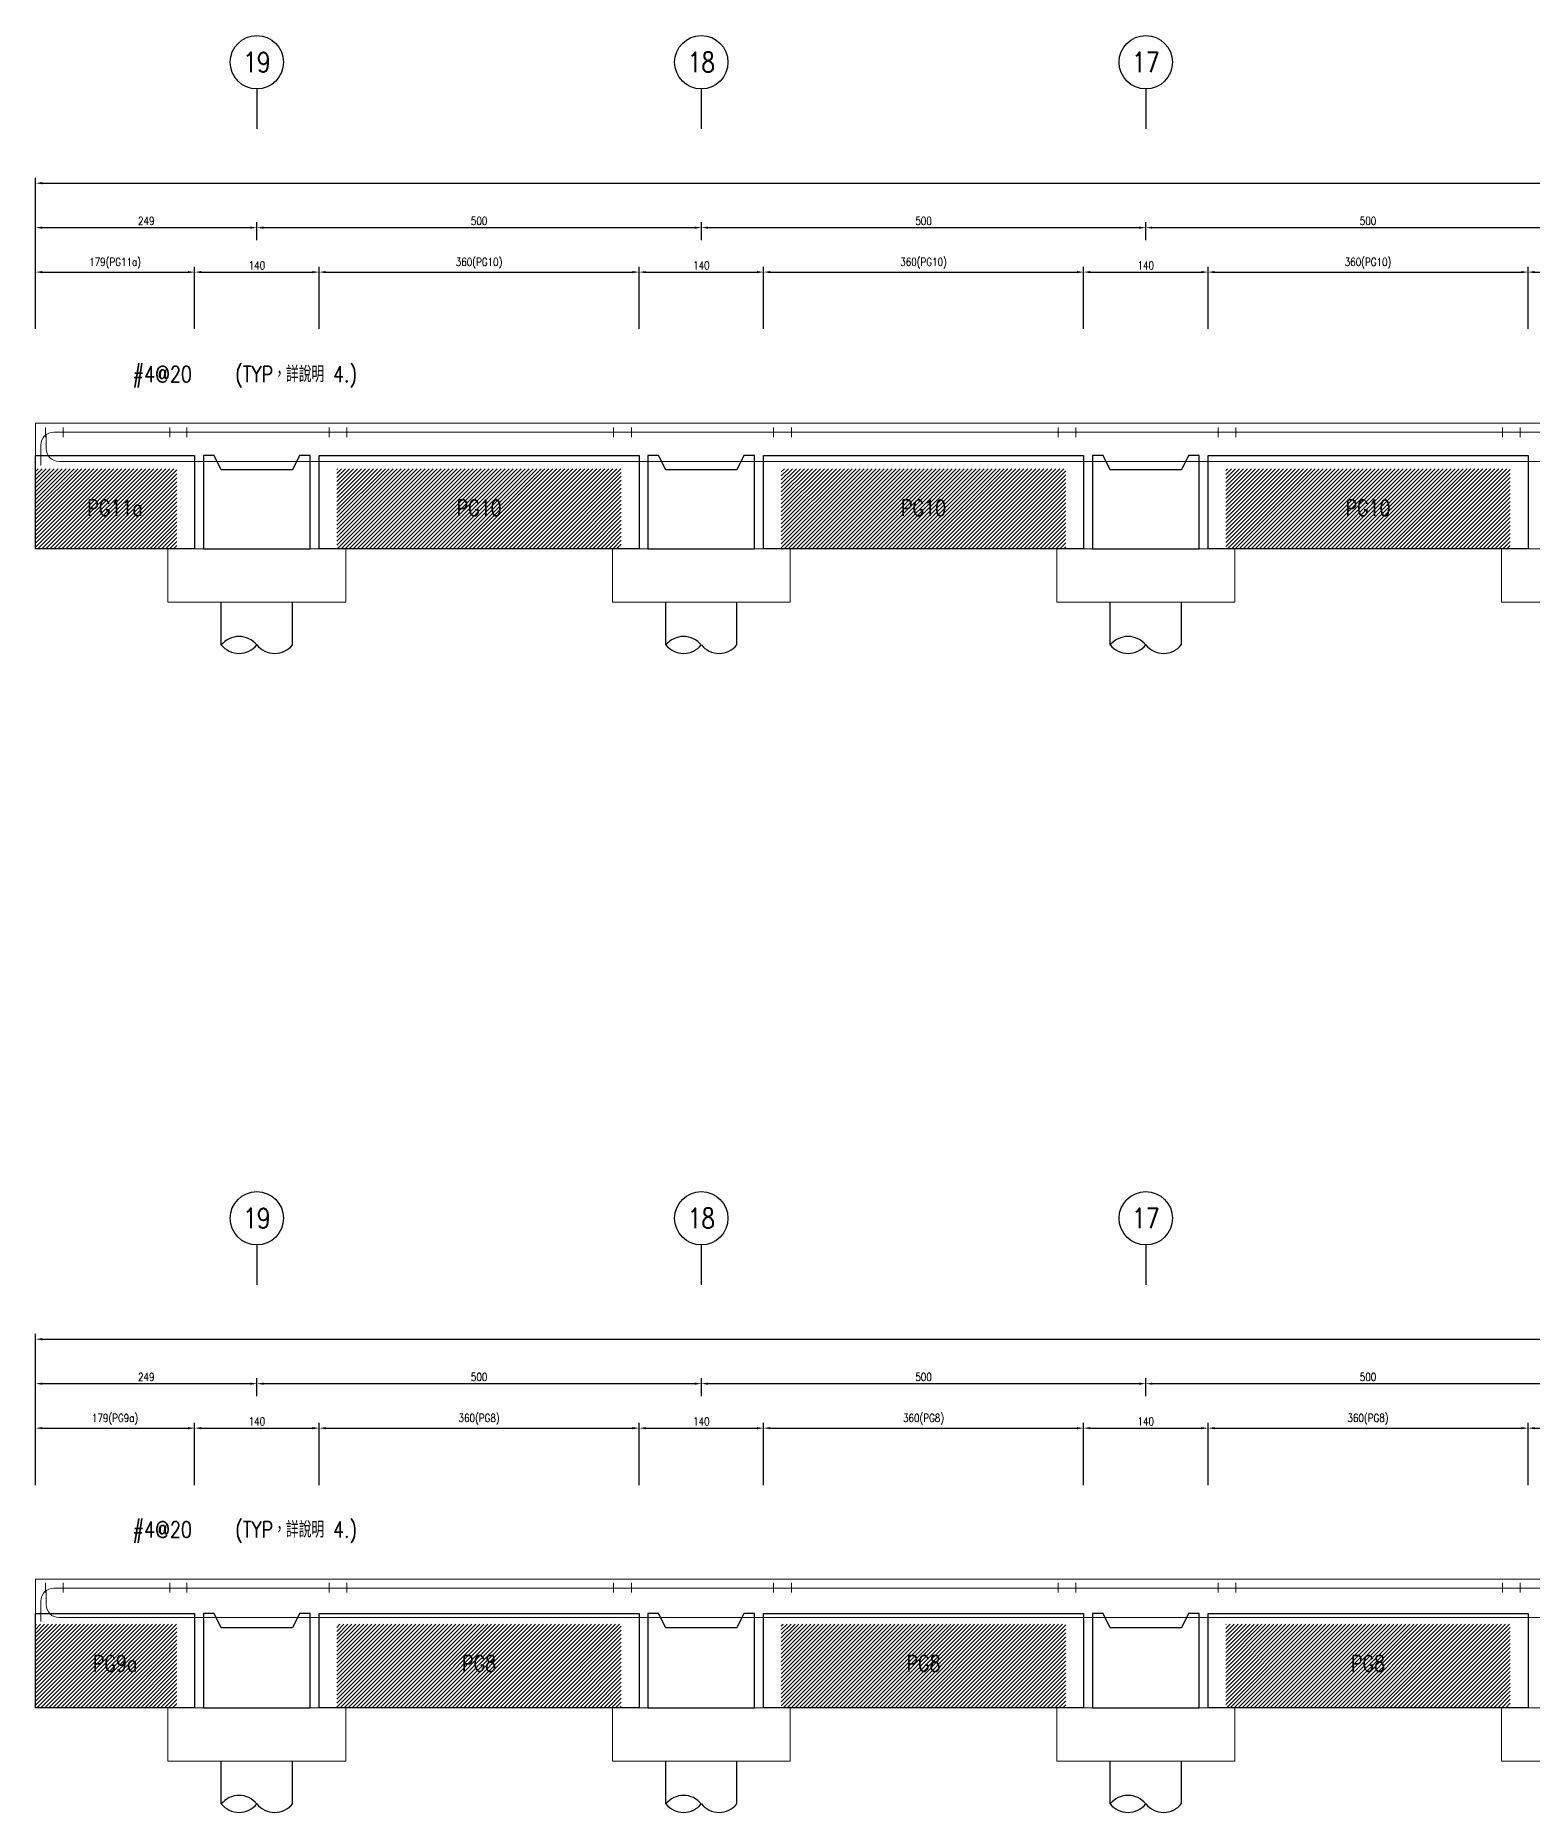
# Model space of a CAD drawing. Extents: x -4754 to 4976, y -23710 to 3942.
# Drawn here: x -265 to 1419, y -7907 to -5909 of the extents above; entities that cross this region are included whole.
import ezdxf
from ezdxf.enums import TextEntityAlignment as Align

# ---------------------------------------------------------------- set-up
doc = ezdxf.new("R2010")
doc.units = 0
doc.header["$LTSCALE"] = 3
doc.layers.get('0').update_dxf_attribs({"linetype": 'CONTINUOUS'})
doc.layers.add('HB_0', color=7, linetype='CONTINUOUS', transparency=0.5)
for name, color, linetype in [('HB_DIM', 1, 'CONTINUOUS'), ('HB_TXT_CTEXT', 2, 'CONTINUOUS'), ('鋼筋', 3, 'CONTINUOUS')]:
    doc.layers.add(name, color=color, linetype=linetype)
doc.styles.get("Standard").update_dxf_attribs({"font": 'ROMANS.shx', "width": 0.8, "bigfont": 'chineset.shx'})
doc.dimstyles.new('30', dxfattribs={"dimscale": 3, "dimtxt": 3, "dimasz": 2.5, "dimexe": 2, "dimexo": 2, "dimgap": 1, "dimtad": 1, "dimdsep": 46, "dimtxsty": 'Standard', "dimcen": 0, "dimclrd": 256, "dimclre": 256, "dimclrt": 2, "dimadec": 0, "dimazin": 0, "dimtfac": 1, "dimtix": 1, "dimtmove": 2, "dimatfit": 3, "dimfxl": 1, "dimtolj": 1, "dimtzin": 0, "dimarcsym": 0})

# ---------------------------------------------------------------- blocks, each defined once
blk = doc.blocks.new('pile_vertical_with_pilecap')
at = {"linetype": 'Continuous'}
for p, q in [((-40, -48.1), (-40, 0)), ((-40, -48.1), (-40, 0)), ((40, -48.1), (40, 0)), ((40, -48.1), (40, 0))]:
    blk.add_line(p, q, dxfattribs=at)
for centre, start, end in [((-20, -64.1), 38.718, 141.282), ((-20, -64.1), 38.718, 141.282), ((-20, -32), 218.718, 321.282), ((-20, -32), 218.718, 321.282), ((20, -32), 218.718, 321.282), ((20, -32), 218.718, 321.282)]:
    blk.add_arc(centre, 25.6, start, end, dxfattribs=at)
blk = doc.blocks.new('line_guide')
at = {"color": 4, "linetype": 'Continuous'}
blk.add_line((0, 0), (0, -45), dxfattribs=at)
blk.add_circle((0, 30), 30, dxfattribs=at)
at = {"color": 4, "linetype": 'Continuous', "width": 0.8}
blk.add_attdef('A', text='', height=22.5, dxfattribs=at).set_placement((0, 30), align=Align.MIDDLE)
blk = doc.blocks.new('*D985')
at = {"layer": 'HB_DIM', "linetype": 'Continuous', "lineweight": -2}
for p, q in [((-265.4, -6238.8), (-265.4, -6168.8)), ((-86.4, -6238.8), (-86.4, -6168.8)), ((-257.9, -6174.8), (-93.9, -6174.8))]:
    blk.add_line(p, q, dxfattribs=at)
at = {"layer": 'HB_DIM'}
for points in [[(-257.9, -6173.6), (-257.9, -6176.1), (-265.4, -6174.8)], [(-93.9, -6176.1), (-93.9, -6173.6), (-86.4, -6174.8)]]:
    blk.add_solid(points, dxfattribs=at)
at = {"layer": 'HB_DIM', "color": 2, "linetype": 'Continuous', "insert": (-175.9, -6164.9), "char_height": 9, "attachment_point": 5, "rotation": 0}
blk.add_mtext('\\A1;179(PG11a)', dxfattribs=at)
blk = doc.blocks.new('*D986')
at = {"layer": 'HB_DIM', "linetype": 'Continuous', "lineweight": -2}
for p, q in [((-86.4, -6238.8), (-86.4, -6168.8)), ((53.6, -6238.8), (53.6, -6168.8)), ((-78.9, -6174.8), (46.1, -6174.8))]:
    blk.add_line(p, q, dxfattribs=at)
at = {"layer": 'HB_DIM'}
for points in [[(-78.9, -6173.6), (-78.9, -6176.1), (-86.4, -6174.8)], [(46.1, -6176.1), (46.1, -6173.6), (53.6, -6174.8)]]:
    blk.add_solid(points, dxfattribs=at)
at = {"layer": 'HB_DIM', "color": 2, "linetype": 'Continuous', "insert": (-16.4, -6167.3), "char_height": 9, "attachment_point": 5, "rotation": 0}
blk.add_mtext('\\A1;140', dxfattribs=at)
blk = doc.blocks.new('*D987')
at = {"layer": 'HB_DIM', "linetype": 'Continuous', "lineweight": -2}
for p, q in [((53.6, -6238.8), (53.6, -6168.8)), ((413.6, -6238.8), (413.6, -6168.8)), ((61.1, -6174.8), (406.1, -6174.8))]:
    blk.add_line(p, q, dxfattribs=at)
at = {"layer": 'HB_DIM'}
for points in [[(61.1, -6173.6), (61.1, -6176.1), (53.6, -6174.8)], [(406.1, -6176.1), (406.1, -6173.6), (413.6, -6174.8)]]:
    blk.add_solid(points, dxfattribs=at)
at = {"layer": 'HB_DIM', "color": 2, "linetype": 'Continuous', "insert": (233.6, -6164.9), "char_height": 9, "attachment_point": 5, "rotation": 0}
blk.add_mtext('\\A1;360(PG10)', dxfattribs=at)
blk = doc.blocks.new('*D988')
at = {"layer": 'HB_DIM', "linetype": 'Continuous', "lineweight": -2}
for p, q in [((413.6, -6238.8), (413.6, -6168.8)), ((553.6, -6238.8), (553.6, -6168.8)), ((421.1, -6174.8), (546.1, -6174.8))]:
    blk.add_line(p, q, dxfattribs=at)
at = {"layer": 'HB_DIM'}
for points in [[(421.1, -6173.6), (421.1, -6176.1), (413.6, -6174.8)], [(546.1, -6176.1), (546.1, -6173.6), (553.6, -6174.8)]]:
    blk.add_solid(points, dxfattribs=at)
at = {"layer": 'HB_DIM', "color": 2, "linetype": 'Continuous', "insert": (483.6, -6167.3), "char_height": 9, "attachment_point": 5, "rotation": 0}
blk.add_mtext('\\A1;140', dxfattribs=at)
blk = doc.blocks.new('*D989')
at = {"layer": 'HB_DIM', "linetype": 'Continuous', "lineweight": -2}
for p, q in [((553.6, -6238.8), (553.6, -6168.8)), ((913.6, -6238.8), (913.6, -6168.8)), ((561.1, -6174.8), (906.1, -6174.8))]:
    blk.add_line(p, q, dxfattribs=at)
at = {"layer": 'HB_DIM'}
for points in [[(561.1, -6173.6), (561.1, -6176.1), (553.6, -6174.8)], [(906.1, -6176.1), (906.1, -6173.6), (913.6, -6174.8)]]:
    blk.add_solid(points, dxfattribs=at)
at = {"layer": 'HB_DIM', "color": 2, "linetype": 'Continuous', "insert": (733.6, -6164.9), "char_height": 9, "attachment_point": 5, "rotation": 0}
blk.add_mtext('\\A1;360(PG10)', dxfattribs=at)
blk = doc.blocks.new('*D990')
at = {"layer": 'HB_DIM', "linetype": 'Continuous', "lineweight": -2}
for p, q in [((913.6, -6238.8), (913.6, -6168.8)), ((1053.6, -6238.8), (1053.6, -6168.8)), ((921.1, -6174.8), (1046.1, -6174.8))]:
    blk.add_line(p, q, dxfattribs=at)
at = {"layer": 'HB_DIM'}
for points in [[(921.1, -6173.6), (921.1, -6176.1), (913.6, -6174.8)], [(1046.1, -6176.1), (1046.1, -6173.6), (1053.6, -6174.8)]]:
    blk.add_solid(points, dxfattribs=at)
at = {"layer": 'HB_DIM', "color": 2, "linetype": 'Continuous', "insert": (983.6, -6167.3), "char_height": 9, "attachment_point": 5, "rotation": 0}
blk.add_mtext('\\A1;140', dxfattribs=at)
blk = doc.blocks.new('*D991')
at = {"layer": 'HB_DIM', "linetype": 'Continuous', "lineweight": -2}
for p, q in [((1053.6, -6238.8), (1053.6, -6168.8)), ((1413.6, -6238.8), (1413.6, -6168.8)), ((1061.1, -6174.8), (1406.1, -6174.8))]:
    blk.add_line(p, q, dxfattribs=at)
at = {"layer": 'HB_DIM'}
for points in [[(1061.1, -6173.6), (1061.1, -6176.1), (1053.6, -6174.8)], [(1406.1, -6176.1), (1406.1, -6173.6), (1413.6, -6174.8)]]:
    blk.add_solid(points, dxfattribs=at)
at = {"layer": 'HB_DIM', "color": 2, "linetype": 'Continuous', "insert": (1233.6, -6164.9), "char_height": 9, "attachment_point": 5, "rotation": 0}
blk.add_mtext('\\A1;360(PG10)', dxfattribs=at)
blk = doc.blocks.new('*D992')
at = {"layer": 'HB_DIM', "linetype": 'Continuous', "lineweight": -2}
for p, q in [((1413.6, -6238.8), (1413.6, -6168.8)), ((1553.6, -6238.8), (1553.6, -6168.8)), ((1421.1, -6174.8), (1546.1, -6174.8))]:
    blk.add_line(p, q, dxfattribs=at)
at = {"layer": 'HB_DIM'}
for points in [[(1421.1, -6173.6), (1421.1, -6176.1), (1413.6, -6174.8)], [(1546.1, -6176.1), (1546.1, -6173.6), (1553.6, -6174.8)]]:
    blk.add_solid(points, dxfattribs=at)
at = {"layer": 'HB_DIM', "color": 2, "linetype": 'Continuous', "insert": (1483.6, -6167.3), "char_height": 9, "attachment_point": 5, "rotation": 0}
blk.add_mtext('\\A1;140', dxfattribs=at)
blk = doc.blocks.new('*D1005')
at = {"layer": 'HB_DIM', "linetype": 'Continuous', "lineweight": -2}
for p, q in [((-265.4, -6238.8), (-265.4, -6068.8)), ((4232.6, -6238.8), (4232.6, -6068.8)), ((-257.9, -6074.8), (4225.1, -6074.8))]:
    blk.add_line(p, q, dxfattribs=at)
at = {"layer": 'HB_DIM'}
for points in [[(-257.9, -6073.6), (-257.9, -6076.1), (-265.4, -6074.8)], [(4225.1, -6076.1), (4225.1, -6073.6), (4232.6, -6074.8)]]:
    blk.add_solid(points, dxfattribs=at)
at = {"layer": 'HB_DIM', "color": 2, "linetype": 'Continuous', "insert": (1983.6, -6067.3), "char_height": 9, "attachment_point": 5, "rotation": 0}
blk.add_mtext('\\A1;4498', dxfattribs=at)
blk = doc.blocks.new('*D1006')
at = {"layer": 'HB_DIM', "linetype": 'Continuous', "lineweight": -2}
for p, q in [((-265.4, -6238.8), (-265.4, -6118.8)), ((-257.9, -6124.8), (-23.9, -6124.8)), ((-16.4, -6138.8), (-16.4, -6118.8))]:
    blk.add_line(p, q, dxfattribs=at)
at = {"layer": 'HB_DIM'}
for points in [[(-257.9, -6123.6), (-257.9, -6126.1), (-265.4, -6124.8)], [(-23.9, -6126.1), (-23.9, -6123.6), (-16.4, -6124.8)]]:
    blk.add_solid(points, dxfattribs=at)
at = {"layer": 'HB_DIM', "color": 2, "linetype": 'Continuous', "insert": (-140.9, -6117.3), "char_height": 9, "attachment_point": 5, "rotation": 0}
blk.add_mtext('\\A1;249', dxfattribs=at)
blk = doc.blocks.new('*D1007')
at = {"layer": 'HB_DIM', "linetype": 'Continuous', "lineweight": -2}
for p, q in [((-16.4, -6138.8), (-16.4, -6118.8)), ((-8.9, -6124.8), (476.1, -6124.8)), ((483.6, -6138.8), (483.6, -6118.8))]:
    blk.add_line(p, q, dxfattribs=at)
at = {"layer": 'HB_DIM'}
for points in [[(-8.9, -6123.6), (-8.9, -6126.1), (-16.4, -6124.8)], [(476.1, -6126.1), (476.1, -6123.6), (483.6, -6124.8)]]:
    blk.add_solid(points, dxfattribs=at)
at = {"layer": 'HB_DIM', "color": 2, "linetype": 'Continuous', "insert": (233.6, -6117.3), "char_height": 9, "attachment_point": 5, "rotation": 0}
blk.add_mtext('\\A1;500', dxfattribs=at)
blk = doc.blocks.new('*D1008')
at = {"layer": 'HB_DIM', "linetype": 'Continuous', "lineweight": -2}
for p, q in [((483.6, -6138.8), (483.6, -6118.8)), ((491.1, -6124.8), (976.1, -6124.8)), ((983.6, -6138.8), (983.6, -6118.8))]:
    blk.add_line(p, q, dxfattribs=at)
at = {"layer": 'HB_DIM'}
for points in [[(491.1, -6123.6), (491.1, -6126.1), (483.6, -6124.8)], [(976.1, -6126.1), (976.1, -6123.6), (983.6, -6124.8)]]:
    blk.add_solid(points, dxfattribs=at)
at = {"layer": 'HB_DIM', "color": 2, "linetype": 'Continuous', "insert": (733.6, -6117.3), "char_height": 9, "attachment_point": 5, "rotation": 0}
blk.add_mtext('\\A1;500', dxfattribs=at)
blk = doc.blocks.new('*D1009')
at = {"layer": 'HB_DIM', "linetype": 'Continuous', "lineweight": -2}
for p, q in [((983.6, -6138.8), (983.6, -6118.8)), ((991.1, -6124.8), (1476.1, -6124.8)), ((1483.6, -6138.8), (1483.6, -6118.8))]:
    blk.add_line(p, q, dxfattribs=at)
at = {"layer": 'HB_DIM'}
for points in [[(991.1, -6123.6), (991.1, -6126.1), (983.6, -6124.8)], [(1476.1, -6126.1), (1476.1, -6123.6), (1483.6, -6124.8)]]:
    blk.add_solid(points, dxfattribs=at)
at = {"layer": 'HB_DIM', "color": 2, "linetype": 'Continuous', "insert": (1233.6, -6117.3), "char_height": 9, "attachment_point": 5, "rotation": 0}
blk.add_mtext('\\A1;500', dxfattribs=at)
blk = doc.blocks.new('*D1017')
at = {"layer": 'HB_DIM', "linetype": 'Continuous', "lineweight": -2}
for p, q in [((-265.4, -7538.8), (-265.4, -7468.8)), ((-86.4, -7538.8), (-86.4, -7468.8)), ((-257.9, -7474.8), (-93.9, -7474.8))]:
    blk.add_line(p, q, dxfattribs=at)
at = {"layer": 'HB_DIM'}
for points in [[(-257.9, -7473.6), (-257.9, -7476.1), (-265.4, -7474.8)], [(-93.9, -7476.1), (-93.9, -7473.6), (-86.4, -7474.8)]]:
    blk.add_solid(points, dxfattribs=at)
at = {"layer": 'HB_DIM', "color": 2, "linetype": 'Continuous', "insert": (-175.9, -7464.9), "char_height": 9, "attachment_point": 5, "rotation": 0}
blk.add_mtext('\\A1;179(PG9a)', dxfattribs=at)
blk = doc.blocks.new('*D1018')
at = {"layer": 'HB_DIM', "linetype": 'Continuous', "lineweight": -2}
for p, q in [((-86.4, -7538.8), (-86.4, -7468.8)), ((53.6, -7538.8), (53.6, -7468.8)), ((-78.9, -7474.8), (46.1, -7474.8))]:
    blk.add_line(p, q, dxfattribs=at)
at = {"layer": 'HB_DIM'}
for points in [[(-78.9, -7473.6), (-78.9, -7476.1), (-86.4, -7474.8)], [(46.1, -7476.1), (46.1, -7473.6), (53.6, -7474.8)]]:
    blk.add_solid(points, dxfattribs=at)
at = {"layer": 'HB_DIM', "color": 2, "linetype": 'Continuous', "insert": (-16.4, -7467.3), "char_height": 9, "attachment_point": 5, "rotation": 0}
blk.add_mtext('\\A1;140', dxfattribs=at)
blk = doc.blocks.new('*D1019')
at = {"layer": 'HB_DIM', "linetype": 'Continuous', "lineweight": -2}
for p, q in [((53.6, -7538.8), (53.6, -7468.8)), ((413.6, -7538.8), (413.6, -7468.8)), ((61.1, -7474.8), (406.1, -7474.8))]:
    blk.add_line(p, q, dxfattribs=at)
at = {"layer": 'HB_DIM'}
for points in [[(61.1, -7473.6), (61.1, -7476.1), (53.6, -7474.8)], [(406.1, -7476.1), (406.1, -7473.6), (413.6, -7474.8)]]:
    blk.add_solid(points, dxfattribs=at)
at = {"layer": 'HB_DIM', "color": 2, "linetype": 'Continuous', "insert": (233.6, -7464.9), "char_height": 9, "attachment_point": 5, "rotation": 0}
blk.add_mtext('\\A1;360(PG8)', dxfattribs=at)
blk = doc.blocks.new('*D1020')
at = {"layer": 'HB_DIM', "linetype": 'Continuous', "lineweight": -2}
for p, q in [((413.6, -7538.8), (413.6, -7468.8)), ((553.6, -7538.8), (553.6, -7468.8)), ((421.1, -7474.8), (546.1, -7474.8))]:
    blk.add_line(p, q, dxfattribs=at)
at = {"layer": 'HB_DIM'}
for points in [[(421.1, -7473.6), (421.1, -7476.1), (413.6, -7474.8)], [(546.1, -7476.1), (546.1, -7473.6), (553.6, -7474.8)]]:
    blk.add_solid(points, dxfattribs=at)
at = {"layer": 'HB_DIM', "color": 2, "linetype": 'Continuous', "insert": (483.6, -7467.3), "char_height": 9, "attachment_point": 5, "rotation": 0}
blk.add_mtext('\\A1;140', dxfattribs=at)
blk = doc.blocks.new('*D1021')
at = {"layer": 'HB_DIM', "linetype": 'Continuous', "lineweight": -2}
for p, q in [((553.6, -7538.8), (553.6, -7468.8)), ((913.6, -7538.8), (913.6, -7468.8)), ((561.1, -7474.8), (906.1, -7474.8))]:
    blk.add_line(p, q, dxfattribs=at)
at = {"layer": 'HB_DIM'}
for points in [[(561.1, -7473.6), (561.1, -7476.1), (553.6, -7474.8)], [(906.1, -7476.1), (906.1, -7473.6), (913.6, -7474.8)]]:
    blk.add_solid(points, dxfattribs=at)
at = {"layer": 'HB_DIM', "color": 2, "linetype": 'Continuous', "insert": (733.6, -7464.9), "char_height": 9, "attachment_point": 5, "rotation": 0}
blk.add_mtext('\\A1;360(PG8)', dxfattribs=at)
blk = doc.blocks.new('*D1022')
at = {"layer": 'HB_DIM', "linetype": 'Continuous', "lineweight": -2}
for p, q in [((913.6, -7538.8), (913.6, -7468.8)), ((1053.6, -7538.8), (1053.6, -7468.8)), ((921.1, -7474.8), (1046.1, -7474.8))]:
    blk.add_line(p, q, dxfattribs=at)
at = {"layer": 'HB_DIM'}
for points in [[(921.1, -7473.6), (921.1, -7476.1), (913.6, -7474.8)], [(1046.1, -7476.1), (1046.1, -7473.6), (1053.6, -7474.8)]]:
    blk.add_solid(points, dxfattribs=at)
at = {"layer": 'HB_DIM', "color": 2, "linetype": 'Continuous', "insert": (983.6, -7467.3), "char_height": 9, "attachment_point": 5, "rotation": 0}
blk.add_mtext('\\A1;140', dxfattribs=at)
blk = doc.blocks.new('*D1023')
at = {"layer": 'HB_DIM', "linetype": 'Continuous', "lineweight": -2}
for p, q in [((1053.6, -7538.8), (1053.6, -7468.8)), ((1413.6, -7538.8), (1413.6, -7468.8)), ((1061.1, -7474.8), (1406.1, -7474.8))]:
    blk.add_line(p, q, dxfattribs=at)
at = {"layer": 'HB_DIM'}
for points in [[(1061.1, -7473.6), (1061.1, -7476.1), (1053.6, -7474.8)], [(1406.1, -7476.1), (1406.1, -7473.6), (1413.6, -7474.8)]]:
    blk.add_solid(points, dxfattribs=at)
at = {"layer": 'HB_DIM', "color": 2, "linetype": 'Continuous', "insert": (1233.6, -7464.9), "char_height": 9, "attachment_point": 5, "rotation": 0}
blk.add_mtext('\\A1;360(PG8)', dxfattribs=at)
blk = doc.blocks.new('*D1024')
at = {"layer": 'HB_DIM', "linetype": 'Continuous', "lineweight": -2}
for p, q in [((1413.6, -7538.8), (1413.6, -7468.8)), ((1553.6, -7538.8), (1553.6, -7468.8)), ((1421.1, -7474.8), (1546.1, -7474.8))]:
    blk.add_line(p, q, dxfattribs=at)
at = {"layer": 'HB_DIM'}
for points in [[(1421.1, -7473.6), (1421.1, -7476.1), (1413.6, -7474.8)], [(1546.1, -7476.1), (1546.1, -7473.6), (1553.6, -7474.8)]]:
    blk.add_solid(points, dxfattribs=at)
at = {"layer": 'HB_DIM', "color": 2, "linetype": 'Continuous', "insert": (1483.6, -7467.3), "char_height": 9, "attachment_point": 5, "rotation": 0}
blk.add_mtext('\\A1;140', dxfattribs=at)
blk = doc.blocks.new('*D1037')
at = {"layer": 'HB_DIM', "linetype": 'Continuous', "lineweight": -2}
for p, q in [((-265.4, -7538.8), (-265.4, -7368.8)), ((4232.6, -7538.8), (4232.6, -7368.8)), ((-257.9, -7374.8), (4225.1, -7374.8))]:
    blk.add_line(p, q, dxfattribs=at)
at = {"layer": 'HB_DIM'}
for points in [[(-257.9, -7373.6), (-257.9, -7376.1), (-265.4, -7374.8)], [(4225.1, -7376.1), (4225.1, -7373.6), (4232.6, -7374.8)]]:
    blk.add_solid(points, dxfattribs=at)
at = {"layer": 'HB_DIM', "color": 2, "linetype": 'Continuous', "insert": (1983.6, -7367.3), "char_height": 9, "attachment_point": 5, "rotation": 0}
blk.add_mtext('\\A1;4498', dxfattribs=at)
blk = doc.blocks.new('*D1038')
at = {"layer": 'HB_DIM', "linetype": 'Continuous', "lineweight": -2}
for p, q in [((-265.4, -7538.8), (-265.4, -7418.8)), ((-257.9, -7424.8), (-23.9, -7424.8)), ((-16.4, -7438.8), (-16.4, -7418.8))]:
    blk.add_line(p, q, dxfattribs=at)
at = {"layer": 'HB_DIM'}
for points in [[(-257.9, -7423.6), (-257.9, -7426.1), (-265.4, -7424.8)], [(-23.9, -7426.1), (-23.9, -7423.6), (-16.4, -7424.8)]]:
    blk.add_solid(points, dxfattribs=at)
at = {"layer": 'HB_DIM', "color": 2, "linetype": 'Continuous', "insert": (-140.9, -7417.3), "char_height": 9, "attachment_point": 5, "rotation": 0}
blk.add_mtext('\\A1;249', dxfattribs=at)
blk = doc.blocks.new('*D1039')
at = {"layer": 'HB_DIM', "linetype": 'Continuous', "lineweight": -2}
for p, q in [((-16.4, -7438.8), (-16.4, -7418.8)), ((-8.9, -7424.8), (476.1, -7424.8)), ((483.6, -7438.8), (483.6, -7418.8))]:
    blk.add_line(p, q, dxfattribs=at)
at = {"layer": 'HB_DIM'}
for points in [[(-8.9, -7423.6), (-8.9, -7426.1), (-16.4, -7424.8)], [(476.1, -7426.1), (476.1, -7423.6), (483.6, -7424.8)]]:
    blk.add_solid(points, dxfattribs=at)
at = {"layer": 'HB_DIM', "color": 2, "linetype": 'Continuous', "insert": (233.6, -7417.3), "char_height": 9, "attachment_point": 5, "rotation": 0}
blk.add_mtext('\\A1;500', dxfattribs=at)
blk = doc.blocks.new('*D1040')
at = {"layer": 'HB_DIM', "linetype": 'Continuous', "lineweight": -2}
for p, q in [((483.6, -7438.8), (483.6, -7418.8)), ((491.1, -7424.8), (976.1, -7424.8)), ((983.6, -7438.8), (983.6, -7418.8))]:
    blk.add_line(p, q, dxfattribs=at)
at = {"layer": 'HB_DIM'}
for points in [[(491.1, -7423.6), (491.1, -7426.1), (483.6, -7424.8)], [(976.1, -7426.1), (976.1, -7423.6), (983.6, -7424.8)]]:
    blk.add_solid(points, dxfattribs=at)
at = {"layer": 'HB_DIM', "color": 2, "linetype": 'Continuous', "insert": (733.6, -7417.3), "char_height": 9, "attachment_point": 5, "rotation": 0}
blk.add_mtext('\\A1;500', dxfattribs=at)
blk = doc.blocks.new('*D1041')
at = {"layer": 'HB_DIM', "linetype": 'Continuous', "lineweight": -2}
for p, q in [((983.6, -7438.8), (983.6, -7418.8)), ((991.1, -7424.8), (1476.1, -7424.8)), ((1483.6, -7438.8), (1483.6, -7418.8))]:
    blk.add_line(p, q, dxfattribs=at)
at = {"layer": 'HB_DIM'}
for points in [[(991.1, -7423.6), (991.1, -7426.1), (983.6, -7424.8)], [(1476.1, -7426.1), (1476.1, -7423.6), (1483.6, -7424.8)]]:
    blk.add_solid(points, dxfattribs=at)
at = {"layer": 'HB_DIM', "color": 2, "linetype": 'Continuous', "insert": (1233.6, -7417.3), "char_height": 9, "attachment_point": 5, "rotation": 0}
blk.add_mtext('\\A1;500', dxfattribs=at)

msp = doc.modelspace()

# ---------------------------------------------------------------- hatches: boundary and pattern name
at = {"layer": 'HB_0', "linetype": 'Continuous'}
h = msp.add_hatch(dxfattribs=at)
h.set_pattern_fill('ANSI31', color=256, style=0)
h.paths.add_polyline_path([(-265.427, -6396.06), (-106.427, -6396.06), (-106.427, -6486.06), (-265.427, -6486.06)], flags=17)
h = msp.add_hatch(dxfattribs=at)
h.set_pattern_fill('ANSI31', color=256, style=0)
h.paths.add_polyline_path([(73.573, -6396.06), (393.573, -6396.06), (393.573, -6486.06), (73.573, -6486.06)], flags=17)
h = msp.add_hatch(dxfattribs=at)
h.set_pattern_fill('ANSI31', color=256, style=0)
h.paths.add_polyline_path([(573.573, -6396.06), (893.573, -6396.06), (893.573, -6486.06), (573.573, -6486.06)], flags=17)
h = msp.add_hatch(dxfattribs=at)
h.set_pattern_fill('ANSI31', color=256, style=0)
h.paths.add_polyline_path([(1073.573, -6396.06), (1393.573, -6396.06), (1393.573, -6486.06), (1073.573, -6486.06)], flags=17)
h = msp.add_hatch(dxfattribs=at)
h.set_pattern_fill('ANSI31', color=256, style=0)
h.paths.add_polyline_path([(-265.427, -7695.332), (-106.427, -7695.332), (-106.427, -7789.332), (-265.427, -7789.332)], flags=17)
h = msp.add_hatch(dxfattribs=at)
h.set_pattern_fill('ANSI31', color=256, style=0)
h.paths.add_polyline_path([(73.573, -7695.332), (393.573, -7695.332), (393.573, -7789.332), (73.573, -7789.332)], flags=17)
h = msp.add_hatch(dxfattribs=at)
h.set_pattern_fill('ANSI31', color=256, style=0)
h.paths.add_polyline_path([(573.573, -7695.332), (893.573, -7695.332), (893.573, -7789.332), (573.573, -7789.332)], flags=17)
h = msp.add_hatch(dxfattribs=at)
h.set_pattern_fill('ANSI31', color=256, style=0)
h.paths.add_polyline_path([(1073.573, -7695.332), (1393.573, -7695.332), (1393.573, -7789.332), (1073.573, -7789.332)], flags=17)

# ---------------------------------------------------------------- linework, layer by layer
at = {"layer": 'HB_0', "lineweight": 5}
for points in [[(-265.427, -6486.06), (-265.427, -6344.802), (4232.573, -6344.802), (4232.573, -6486.06), (-265.427, -6486.06)], [(-265.427, -7789.332), (-265.427, -7644.802), (4232.573, -7644.802), (4232.573, -7789.332), (-265.427, -7789.332)]]:
    msp.add_lwpolyline(points, dxfattribs=at)
at = {"layer": 'HB_0', "color": 1, "linetype": 'Continuous'}
for points in [[(-265.427, -6381.06), (-106.427, -6381.06), (-86.427, -6381.06), (-86.427, -6486.06), (-106.427, -6486.06), (-265.427, -6486.06), (-265.427, -6381.06)], [(43.573, -6486.06), (43.573, -6381.06), (31.573, -6381.06), (23.573, -6397.06), (-56.427, -6397.06), (-64.427, -6381.06), (-76.427, -6381.06), (-76.427, -6486.06), (43.573, -6486.06)], [(53.573, -6381.06), (73.573, -6381.06), (393.573, -6381.06), (413.573, -6381.06), (413.573, -6486.06), (393.573, -6486.06), (73.573, -6486.06), (53.573, -6486.06), (53.573, -6381.06)], [(543.573, -6486.06), (543.573, -6381.06), (531.573, -6381.06), (523.573, -6397.06), (443.573, -6397.06), (435.573, -6381.06), (423.573, -6381.06), (423.573, -6486.06), (543.573, -6486.06)], [(553.573, -6381.06), (573.573, -6381.06), (893.573, -6381.06), (913.573, -6381.06), (913.573, -6486.06), (893.573, -6486.06), (573.573, -6486.06), (553.573, -6486.06), (553.573, -6381.06)], [(1043.573, -6486.06), (1043.573, -6381.06), (1031.573, -6381.06), (1023.573, -6397.06), (943.573, -6397.06), (935.573, -6381.06), (923.573, -6381.06), (923.573, -6486.06), (1043.573, -6486.06)], [(1053.573, -6381.06), (1073.573, -6381.06), (1393.573, -6381.06), (1413.573, -6381.06), (1413.573, -6486.06), (1393.573, -6486.06), (1073.573, -6486.06), (1053.573, -6486.06), (1053.573, -6381.06)], [(-265.427, -7683.332), (-106.427, -7683.332), (-86.427, -7683.332), (-86.427, -7789.332), (-106.427, -7789.332), (-265.427, -7789.332), (-265.427, -7683.332)], [(43.573, -7789.332), (43.573, -7683.332), (31.573, -7683.332), (23.573, -7699.332), (-56.427, -7699.332), (-64.427, -7683.332), (-76.427, -7683.332), (-76.427, -7789.332), (43.573, -7789.332)], [(53.573, -7683.332), (73.573, -7683.332), (393.573, -7683.332), (413.573, -7683.332), (413.573, -7789.332), (393.573, -7789.332), (73.573, -7789.332), (53.573, -7789.332), (53.573, -7683.332)], [(543.573, -7789.332), (543.573, -7683.332), (531.573, -7683.332), (523.573, -7699.332), (443.573, -7699.332), (435.573, -7683.332), (423.573, -7683.332), (423.573, -7789.332), (543.573, -7789.332)], [(553.573, -7683.332), (573.573, -7683.332), (893.573, -7683.332), (913.573, -7683.332), (913.573, -7789.332), (893.573, -7789.332), (573.573, -7789.332), (553.573, -7789.332), (553.573, -7683.332)], [(1043.573, -7789.332), (1043.573, -7683.332), (1031.573, -7683.332), (1023.573, -7699.332), (943.573, -7699.332), (935.573, -7683.332), (923.573, -7683.332), (923.573, -7789.332), (1043.573, -7789.332)], [(1053.573, -7683.332), (1073.573, -7683.332), (1393.573, -7683.332), (1413.573, -7683.332), (1413.573, -7789.332), (1393.573, -7789.332), (1073.573, -7789.332), (1053.573, -7789.332), (1053.573, -7683.332)]]:
    msp.add_lwpolyline(points, dxfattribs=at)
at = {"layer": 'HB_0', "lineweight": 5}
for points in [[(-116.427, -6546.06, -160), (83.573, -6546.06, -160), (83.573, -6486.06, -160), (-116.427, -6486.06, -160), (-116.427, -6546.06, -160)], [(383.573, -6546.06, -160), (583.573, -6546.06, -160), (583.573, -6486.06, -160), (383.573, -6486.06, -160), (383.573, -6546.06, -160)], [(883.573, -6546.06, -160), (1083.573, -6546.06, -160), (1083.573, -6486.06, -160), (883.573, -6486.06, -160), (883.573, -6546.06, -160)], [(1383.573, -6546.06, -160), (1583.573, -6546.06, -160), (1583.573, -6486.06, -160), (1383.573, -6486.06, -160), (1383.573, -6546.06, -160)], [(-116.427, -7849.332, -325), (83.573, -7849.332, -325), (83.573, -7789.332, -325), (-116.427, -7789.332, -325), (-116.427, -7849.332, -325)], [(383.573, -7849.332, -325), (583.573, -7849.332, -325), (583.573, -7789.332, -325), (383.573, -7789.332, -325), (383.573, -7849.332, -325)], [(883.573, -7849.332, -325), (1083.573, -7849.332, -325), (1083.573, -7789.332, -325), (883.573, -7789.332, -325), (883.573, -7849.332, -325)], [(1383.573, -7849.332, -325), (1583.573, -7849.332, -325), (1583.573, -7789.332, -325), (1383.573, -7789.332, -325), (1383.573, -7849.332, -325)]]:
    msp.add_polyline3d(points, dxfattribs=at)
at = {"layer": 'HB_DIM', "color": 1, "linetype": 'Continuous'}
for points in [[(-234.157, -6349.595, 0, 5, 0), (-224.157, -6339.595, 0, 0, 0), (-174.157, -6289.595, 0, 0, 0), (-156.157, -6289.595, 0, 0, 0)], [(-234.157, -7648.867, 0, 5, 0), (-224.157, -7638.867, 0, 0, 0), (-174.157, -7588.867, 0, 0, 0), (-156.157, -7588.867, 0, 0, 0)]]:
    msp.add_lwpolyline(points, format="xyseb", dxfattribs=at)
at = {"layer": '鋼筋', "lineweight": 5}
for p, q in [((-254.157, -6349.595, -36.23), (-254.157, -6349.595, 36.23)), ((-254.157, -6352.77, 39.405), (-254.157, -6360.39, 39.405)), ((-234.157, -6349.595, -36.23), (-234.157, -6349.595, 36.23)), ((-234.157, -6352.77, 39.405), (-234.157, -6360.39, 39.405)), ((-114.157, -6349.595, -36.23), (-114.157, -6349.595, 36.23)), ((-114.157, -6352.77, 39.405), (-114.157, -6360.39, 39.405)), ((-95.157, -6349.595, -36.23), (-95.157, -6349.595, 36.23)), ((-95.157, -6352.77, 39.405), (-95.157, -6360.39, 39.405)), ((64.843, -6349.595, -36.23), (64.843, -6349.595, 36.23)), ((64.843, -6352.77, 39.405), (64.843, -6360.39, 39.405)), ((84.843, -6349.595, -36.23), (84.843, -6349.595, 36.23)), ((84.843, -6352.77, 39.405), (84.843, -6360.39, 39.405)), ((384.843, -6349.595, -36.23), (384.843, -6349.595, 36.23)), ((384.843, -6352.77, 39.405), (384.843, -6360.39, 39.405)), ((404.843, -6349.595, -36.23), (404.843, -6349.595, 36.23)), ((404.843, -6352.77, 39.405), (404.843, -6360.39, 39.405)), ((564.843, -6349.595, -36.23), (564.843, -6349.595, 36.23)), ((564.843, -6352.77, 39.405), (564.843, -6360.39, 39.405)), ((584.843, -6349.595, -36.23), (584.843, -6349.595, 36.23)), ((584.843, -6352.77, 39.405), (584.843, -6360.39, 39.405)), ((884.843, -6349.595, -36.23), (884.843, -6349.595, 36.23)), ((884.843, -6352.77, 39.405), (884.843, -6360.39, 39.405)), ((904.843, -6349.595, -36.23), (904.843, -6349.595, 36.23)), ((904.843, -6352.77, 39.405), (904.843, -6360.39, 39.405)), ((1064.843, -6349.595, -36.23), (1064.843, -6349.595, 36.23)), ((1064.843, -6352.77, 39.405), (1064.843, -6360.39, 39.405)), ((1084.843, -6349.595, -36.23), (1084.843, -6349.595, 36.23)), ((1084.843, -6352.77, 39.405), (1084.843, -6360.39, 39.405)), ((1384.843, -6349.595, -36.23), (1384.843, -6349.595, 36.23)), ((1384.843, -6352.77, 39.405), (1384.843, -6360.39, 39.405)), ((1404.843, -6349.595, -36.23), (1404.843, -6349.595, 36.23)), ((1404.843, -6352.77, 39.405), (1404.843, -6360.39, 39.405)), ((-259.427, -6392.412, -37.12), (-259.427, -6369.292, -37.12)), ((-259.427, -6392.412, -24.747), (-259.427, -6369.292, -24.747)), ((-259.427, -6392.412, -12.373), (-259.427, -6369.292, -12.373)), ((-259.427, -6392.412), (-259.427, -6369.292)), ((-259.427, -6392.412, 12.373), (-259.427, -6369.292, 12.373)), ((-259.427, -6392.412, 24.747), (-259.427, -6369.292, 24.747)), ((-259.427, -6392.412, 37.12), (-259.427, -6369.292, 37.12)), ((-254.157, -6360.403, -33.087), (-254.157, -6355.015, -38.475)), ((-253.427, -6356.692, -37.62), (-253.427, -6373.312, -37.62)), ((-253.427, -6356.692, -22.572), (-253.427, -6373.312, -22.572)), ((-253.427, -6356.692, -7.524), (-253.427, -6373.312, -7.524)), ((-253.427, -6356.692, 7.524), (-253.427, -6373.312, 7.524)), ((-253.427, -6356.692, 22.572), (-253.427, -6373.312, 22.572)), ((-253.427, -6356.692, 37.62), (-253.427, -6373.312, 37.62)), ((-244.937, -6354.802, -37.12), (4212.083, -6354.802, -37.12)), ((-244.937, -6354.802, -24.747), (4212.083, -6354.802, -24.747)), ((-244.937, -6354.802, -12.373), (4212.083, -6354.802, -12.373)), ((-244.937, -6354.802), (4212.083, -6354.802)), ((-244.937, -6354.802, 12.373), (4212.083, -6354.802, 12.373)), ((-244.937, -6354.802, 24.747), (4212.083, -6354.802, 24.747)), ((-244.937, -6354.802, 37.12), (4212.083, -6354.802, 37.12)), ((-234.157, -6360.403, -33.087), (-234.157, -6355.015, -38.475)), ((-114.157, -6360.403, -33.087), (-114.157, -6355.015, -38.475)), ((-95.157, -6360.403, -33.087), (-95.157, -6355.015, -38.475)), ((64.843, -6360.403, -33.087), (64.843, -6355.015, -38.475)), ((84.843, -6360.403, -33.087), (84.843, -6355.015, -38.475)), ((384.843, -6360.403, -33.087), (384.843, -6355.015, -38.475)), ((404.843, -6360.403, -33.087), (404.843, -6355.015, -38.475)), ((564.843, -6360.403, -33.087), (564.843, -6355.015, -38.475)), ((584.843, -6360.403, -33.087), (584.843, -6355.015, -38.475)), ((884.843, -6360.403, -33.087), (884.843, -6355.015, -38.475)), ((904.843, -6360.403, -33.087), (904.843, -6355.015, -38.475)), ((1064.843, -6360.403, -33.087), (1064.843, -6355.015, -38.475)), ((1084.843, -6360.403, -33.087), (1084.843, -6355.015, -38.475)), ((1384.843, -6360.403, -33.087), (1384.843, -6355.015, -38.475)), ((1404.843, -6360.403, -33.087), (1404.843, -6355.015, -38.475)), ((-238.937, -6387.802, -37.62), (4206.083, -6387.802, -37.62)), ((-238.937, -6387.802, -22.572), (4206.083, -6387.802, -22.572)), ((-238.937, -6387.802, -7.524), (4206.083, -6387.802, -7.524)), ((-238.937, -6387.802, 7.524), (4206.083, -6387.802, 7.524)), ((-238.937, -6387.802, 22.572), (4206.083, -6387.802, 22.572)), ((-238.937, -6387.802, 37.62), (4206.083, -6387.802, 37.62)), ((-254.157, -7648.867, -36.23), (-254.157, -7648.867, 36.23)), ((-254.157, -7652.042, 39.405), (-254.157, -7659.662, 39.405)), ((-234.157, -7648.867, -36.23), (-234.157, -7648.867, 36.23)), ((-234.157, -7652.042, 39.405), (-234.157, -7659.662, 39.405)), ((-114.157, -7648.867, -36.23), (-114.157, -7648.867, 36.23)), ((-114.157, -7652.042, 39.405), (-114.157, -7659.662, 39.405)), ((-95.157, -7648.867, -36.23), (-95.157, -7648.867, 36.23)), ((-95.157, -7652.042, 39.405), (-95.157, -7659.662, 39.405)), ((64.843, -7648.867, -36.23), (64.843, -7648.867, 36.23)), ((64.843, -7652.042, 39.405), (64.843, -7659.662, 39.405)), ((84.843, -7648.867, -36.23), (84.843, -7648.867, 36.23)), ((84.843, -7652.042, 39.405), (84.843, -7659.662, 39.405)), ((384.843, -7648.867, -36.23), (384.843, -7648.867, 36.23)), ((384.843, -7652.042, 39.405), (384.843, -7659.662, 39.405)), ((404.843, -7648.867, -36.23), (404.843, -7648.867, 36.23)), ((404.843, -7652.042, 39.405), (404.843, -7659.662, 39.405)), ((564.843, -7648.867, -36.23), (564.843, -7648.867, 36.23)), ((564.843, -7652.042, 39.405), (564.843, -7659.662, 39.405)), ((584.843, -7648.867, -36.23), (584.843, -7648.867, 36.23)), ((584.843, -7652.042, 39.405), (584.843, -7659.662, 39.405)), ((884.843, -7648.867, -36.23), (884.843, -7648.867, 36.23)), ((884.843, -7652.042, 39.405), (884.843, -7659.662, 39.405)), ((904.843, -7648.867, -36.23), (904.843, -7648.867, 36.23)), ((904.843, -7652.042, 39.405), (904.843, -7659.662, 39.405)), ((1064.843, -7648.867, -36.23), (1064.843, -7648.867, 36.23)), ((1064.843, -7652.042, 39.405), (1064.843, -7659.662, 39.405)), ((1084.843, -7648.867, -36.23), (1084.843, -7648.867, 36.23)), ((1084.843, -7652.042, 39.405), (1084.843, -7659.662, 39.405)), ((1384.843, -7648.867, -36.23), (1384.843, -7648.867, 36.23)), ((1384.843, -7652.042, 39.405), (1384.843, -7659.662, 39.405)), ((1404.843, -7648.867, -36.23), (1404.843, -7648.867, 36.23)), ((1404.843, -7652.042, 39.405), (1404.843, -7659.662, 39.405)), ((-259.427, -7692.412, -37.12), (-259.427, -7669.292, -37.12)), ((-259.427, -7692.412, -24.747), (-259.427, -7669.292, -24.747)), ((-259.427, -7692.412, -12.373), (-259.427, -7669.292, -12.373)), ((-259.427, -7692.412), (-259.427, -7669.292)), ((-259.427, -7692.412, 12.373), (-259.427, -7669.292, 12.373)), ((-259.427, -7692.412, 24.747), (-259.427, -7669.292, 24.747)), ((-259.427, -7692.412, 37.12), (-259.427, -7669.292, 37.12)), ((-254.157, -7659.675, -33.087), (-254.157, -7654.287, -38.475)), ((-253.427, -7656.692, -37.62), (-253.427, -7673.312, -37.62)), ((-253.427, -7656.692, -22.572), (-253.427, -7673.312, -22.572)), ((-253.427, -7656.692, -7.524), (-253.427, -7673.312, -7.524)), ((-253.427, -7656.692, 7.524), (-253.427, -7673.312, 7.524)), ((-253.427, -7656.692, 22.572), (-253.427, -7673.312, 22.572)), ((-253.427, -7656.692, 37.62), (-253.427, -7673.312, 37.62)), ((-244.937, -7654.802, -37.12), (4212.083, -7654.802, -37.12)), ((-244.937, -7654.802, -24.747), (4212.083, -7654.802, -24.747)), ((-244.937, -7654.802, -12.373), (4212.083, -7654.802, -12.373)), ((-244.937, -7654.802), (4212.083, -7654.802)), ((-244.937, -7654.802, 12.373), (4212.083, -7654.802, 12.373)), ((-244.937, -7654.802, 24.747), (4212.083, -7654.802, 24.747)), ((-244.937, -7654.802, 37.12), (4212.083, -7654.802, 37.12)), ((-234.157, -7659.675, -33.087), (-234.157, -7654.287, -38.475)), ((-114.157, -7659.675, -33.087), (-114.157, -7654.287, -38.475)), ((-95.157, -7659.675, -33.087), (-95.157, -7654.287, -38.475)), ((64.843, -7659.675, -33.087), (64.843, -7654.287, -38.475)), ((84.843, -7659.675, -33.087), (84.843, -7654.287, -38.475)), ((384.843, -7659.675, -33.087), (384.843, -7654.287, -38.475)), ((404.843, -7659.675, -33.087), (404.843, -7654.287, -38.475)), ((564.843, -7659.675, -33.087), (564.843, -7654.287, -38.475)), ((584.843, -7659.675, -33.087), (584.843, -7654.287, -38.475)), ((884.843, -7659.675, -33.087), (884.843, -7654.287, -38.475)), ((904.843, -7659.675, -33.087), (904.843, -7654.287, -38.475)), ((1064.843, -7659.675, -33.087), (1064.843, -7654.287, -38.475)), ((1084.843, -7659.675, -33.087), (1084.843, -7654.287, -38.475)), ((1384.843, -7659.675, -33.087), (1384.843, -7654.287, -38.475)), ((1404.843, -7659.675, -33.087), (1404.843, -7654.287, -38.475)), ((-238.937, -7687.802, -37.62), (4206.083, -7687.802, -37.62)), ((-238.937, -7687.802, -22.572), (4206.083, -7687.802, -22.572)), ((-238.937, -7687.802, -7.524), (4206.083, -7687.802, -7.524)), ((-238.937, -7687.802, 7.524), (4206.083, -7687.802, 7.524)), ((-238.937, -7687.802, 22.572), (4206.083, -7687.802, 22.572)), ((-238.937, -7687.802, 37.62), (4206.083, -7687.802, 37.62))]:
    msp.add_line(p, q, dxfattribs=at)
at = {"layer": '鋼筋', "lineweight": 5, "extrusion": (1, -3.67394e-16, 0)}
for centre, start, end in [((-6352.77, -36.23, -254.157), 225, 0), ((-6352.77, 36.23, -254.157), 0, 90), ((-6352.77, -36.23, -234.157), 225, 0), ((-6352.77, -36.23, -114.157), 225, 0), ((-6352.77, -36.23, -95.157), 225, 0), ((-6352.77, -36.23, 64.843), 225, 0), ((-6352.77, -36.23, 84.843), 225, 0), ((-6352.77, -36.23, 384.843), 225, 0), ((-6352.77, -36.23, 404.843), 225, 0), ((-6352.77, -36.23, 564.843), 225, 0), ((-6352.77, -36.23, 584.843), 225, 0), ((-6352.77, -36.23, 884.843), 225, 0), ((-6352.77, -36.23, 904.843), 225, 0), ((-6352.77, -36.23, 1064.843), 225, 0), ((-6352.77, -36.23, 1084.843), 225, 0), ((-6352.77, -36.23, 1384.843), 225, 0), ((-6352.77, -36.23, 1404.843), 225, 0), ((-7652.042, -36.23, -254.157), 225, 0), ((-7652.042, -36.23, -234.157), 225, 0), ((-7652.042, -36.23, -114.157), 225, 0), ((-7652.042, -36.23, -95.157), 225, 0), ((-7652.042, -36.23, 64.843), 225, 0), ((-7652.042, -36.23, 84.843), 225, 0), ((-7652.042, -36.23, 384.843), 225, 0), ((-7652.042, -36.23, 404.843), 225, 0), ((-7652.042, -36.23, 564.843), 225, 0), ((-7652.042, -36.23, 584.843), 225, 0), ((-7652.042, -36.23, 884.843), 225, 0), ((-7652.042, -36.23, 904.843), 225, 0), ((-7652.042, -36.23, 1064.843), 225, 0), ((-7652.042, -36.23, 1084.843), 225, 0), ((-7652.042, -36.23, 1384.843), 225, 0), ((-7652.042, -36.23, 1404.843), 225, 0)]:
    msp.add_arc(centre, 3.175, start, end, dxfattribs=at)
at = {"layer": '鋼筋', "lineweight": 5, "extrusion": (1, -3.67394e-16, -2.60373e-38)}
for centre in [(-6352.77, 36.23, -234.157), (-6352.77, 36.23, -114.157), (-6352.77, 36.23, -95.157), (-6352.77, 36.23, 64.843), (-6352.77, 36.23, 84.843), (-6352.77, 36.23, 384.843), (-6352.77, 36.23, 404.843), (-6352.77, 36.23, 564.843), (-6352.77, 36.23, 584.843), (-6352.77, 36.23, 884.843), (-6352.77, 36.23, 904.843), (-6352.77, 36.23, 1064.843), (-6352.77, 36.23, 1084.843), (-6352.77, 36.23, 1384.843), (-6352.77, 36.23, 1404.843), (-7652.042, 36.23, -254.157), (-7652.042, 36.23, -234.157), (-7652.042, 36.23, -114.157), (-7652.042, 36.23, -95.157), (-7652.042, 36.23, 64.843), (-7652.042, 36.23, 84.843), (-7652.042, 36.23, 384.843), (-7652.042, 36.23, 404.843), (-7652.042, 36.23, 564.843), (-7652.042, 36.23, 584.843), (-7652.042, 36.23, 884.843), (-7652.042, 36.23, 904.843), (-7652.042, 36.23, 1064.843), (-7652.042, 36.23, 1084.843), (-7652.042, 36.23, 1384.843), (-7652.042, 36.23, 1404.843)]:
    msp.add_arc(centre, 3.175, 0, 90, dxfattribs=at)
at = {"layer": '鋼筋', "lineweight": 5, "extrusion": (0, 0, -1)}
for centre in [(244.937, -6369.292, 37.12), (244.937, -6369.292, 24.747), (244.937, -6369.292, 12.373), (244.937, -6369.292), (244.937, -6369.292, -12.373), (244.937, -6369.292, -24.747), (244.937, -6369.292, -37.12), (244.937, -7669.292, 37.12), (244.937, -7669.292, 24.747), (244.937, -7669.292, 12.373), (244.937, -7669.292), (244.937, -7669.292, -12.373), (244.937, -7669.292, -24.747), (244.937, -7669.292, -37.12)]:
    msp.add_arc(centre, 14.49, 0, 90, dxfattribs=at)
at = {"layer": '鋼筋', "lineweight": 5}
for centre in [(-238.937, -6373.312, -37.62), (-238.937, -6373.312, -22.572), (-238.937, -6373.312, -7.524), (-238.937, -6373.312, 7.524), (-238.937, -6373.312, 22.572), (-238.937, -6373.312, 37.62), (-238.937, -7673.312, -37.62), (-238.937, -7673.312, -22.572), (-238.937, -7673.312, -7.524), (-238.937, -7673.312, 7.524), (-238.937, -7673.312, 22.572), (-238.937, -7673.312, 37.62)]:
    msp.add_arc(centre, 14.49, 180, 270, dxfattribs=at)

# ---------------------------------------------------------------- block references
at = {"layer": 'HB_0', "linetype": 'Continuous'}
for p, values in [((-16.427, -5968.802), {'A': '19'}), ((483.573, -5968.802), {'A': '18'}), ((983.573, -5968.802), {'A': '17'}), ((-16.427, -7268.802), {'A': '19'}), ((483.573, -7268.802), {'A': '18'}), ((983.573, -7268.802), {'A': '17'})]:
    msp.add_blockref('line_guide', p, dxfattribs=at).add_auto_attribs(values)
for p in [(-16.427, -6546.06, -160), (483.573, -6546.06, -160), (983.573, -6546.06, -160), (-16.427, -7849.332, -325), (483.573, -7849.332, -325), (983.573, -7849.332, -325)]:
    msp.add_blockref('pile_vertical_with_pilecap', p, dxfattribs=at)

# ---------------------------------------------------------------- texts
at = {"layer": 'HB_TXT_CTEXT', "linetype": 'Continuous', "width": 0.8}
for p in [(-156.157, -6289.595, -36.23), (-156.157, -7588.867, -36.23)]:
    msp.add_text('#4@20    (TYP，詳說明 4.)', height=18, dxfattribs=at).set_placement(p, align=Align.MIDDLE_LEFT)
for s, p in [('PG11a', (-175.927, -6440.06)), ('PG10', (233.573, -6440.06)), ('PG10', (733.573, -6440.06)), ('PG10', (1233.573, -6440.06)), ('PG9a', (-175.927, -7739.332)), ('PG8', (233.573, -7739.332)), ('PG8', (733.573, -7739.332)), ('PG8', (1233.573, -7739.332))]:
    msp.add_text(s, height=18, dxfattribs=at).set_placement(p, align=Align.MIDDLE)

# ---------------------------------------------------------------- dimensions: what is measured, and where the dimension line sits
at = {"layer": 'HB_DIM', "linetype": 'Continuous'}
for base, p1, p2, picture, middle in [((4232.573, -6074.802), (-265.427, -6244.802), (4232.573, -6244.802), '*D1005', (1983.573, -6067.302)), ((-16.427, -6124.802), (-265.427, -6244.802), (-16.427, -6144.802, 2481), '*D1006', (-140.927, -6117.302)), ((483.573, -6124.802), (-16.427, -6144.802, 2481), (483.573, -6144.802, 1981), '*D1007', (233.573, -6117.302)), ((983.573, -6124.802), (483.573, -6144.802, 1981), (983.573, -6144.802, 1481), '*D1008', (733.573, -6117.302)), ((1483.573, -6124.802), (983.573, -6144.802, 1481), (1483.573, -6144.802, 981), '*D1009', (1233.573, -6117.302)), ((53.573, -6174.802), (-86.427, -6244.802), (53.573, -6244.802), '*D986', (-16.427, -6167.302)), ((553.573, -6174.802), (413.573, -6244.802), (553.573, -6244.802), '*D988', (483.573, -6167.302)), ((1053.573, -6174.802), (913.573, -6244.802), (1053.573, -6244.802), '*D990', (983.573, -6167.302)), ((1553.573, -6174.802), (1413.573, -6244.802), (1553.573, -6244.802), '*D992', (1483.573, -6167.302)), ((4232.573, -7374.802), (-265.427, -7544.802), (4232.573, -7544.802), '*D1037', (1983.573, -7367.302)), ((-16.427, -7424.802), (-265.427, -7544.802), (-16.427, -7444.802, 1831), '*D1038', (-140.927, -7417.302)), ((483.573, -7424.802), (-16.427, -7444.802, 1831), (483.573, -7444.802, 1331), '*D1039', (233.573, -7417.302)), ((983.573, -7424.802), (483.573, -7444.802, 1331), (983.573, -7444.802, 831), '*D1040', (733.573, -7417.302)), ((1483.573, -7424.802), (983.573, -7444.802, 831), (1483.573, -7444.802, 331), '*D1041', (1233.573, -7417.302)), ((53.573, -7474.802), (-86.427, -7544.802), (53.573, -7544.802), '*D1018', (-16.427, -7467.302)), ((553.573, -7474.802), (413.573, -7544.802), (553.573, -7544.802), '*D1020', (483.573, -7467.302)), ((1053.573, -7474.802), (913.573, -7544.802), (1053.573, -7544.802), '*D1022', (983.573, -7467.302)), ((1553.573, -7474.802), (1413.573, -7544.802), (1553.573, -7544.802), '*D1024', (1483.573, -7467.302))]:
    dim = msp.add_linear_dim(base=base, p1=p1, p2=p2, angle=0, dimstyle='30', override={"dimdec": 0, "dimpost": '<>'}, dxfattribs=at)
    dim.commit()
    dim.dimension.update_dxf_attribs({"geometry": picture, "text_midpoint": middle})
for base, p1, p2, text, picture, middle in [((-86.427, -6174.802), (-265.427, -6244.802), (-86.427, -6244.802), '<>(PG11a)', '*D985', (-175.927, -6164.944)), ((413.573, -6174.802), (53.573, -6244.802), (413.573, -6244.802), '<>(PG10)', '*D987', (233.573, -6164.944)), ((913.573, -6174.802), (553.573, -6244.802), (913.573, -6244.802), '<>(PG10)', '*D989', (733.573, -6164.944)), ((1413.573, -6174.802), (1053.573, -6244.802), (1413.573, -6244.802), '<>(PG10)', '*D991', (1233.573, -6164.944)), ((-86.427, -7474.802), (-265.427, -7544.802), (-86.427, -7544.802), '<>(PG9a)', '*D1017', (-175.927, -7464.944)), ((413.573, -7474.802), (53.573, -7544.802), (413.573, -7544.802), '<>(PG8)', '*D1019', (233.573, -7464.944)), ((913.573, -7474.802), (553.573, -7544.802), (913.573, -7544.802), '<>(PG8)', '*D1021', (733.573, -7464.944)), ((1413.573, -7474.802), (1053.573, -7544.802), (1413.573, -7544.802), '<>(PG8)', '*D1023', (1233.573, -7464.944))]:
    dim = msp.add_linear_dim(base=base, p1=p1, p2=p2, angle=0, text=text, dimstyle='30', override={"dimdec": 0, "dimpost": '<>'}, dxfattribs=at)
    dim.commit()
    dim.dimension.update_dxf_attribs({"geometry": picture, "text_midpoint": middle})

doc.saveas('drawing.dxf')
